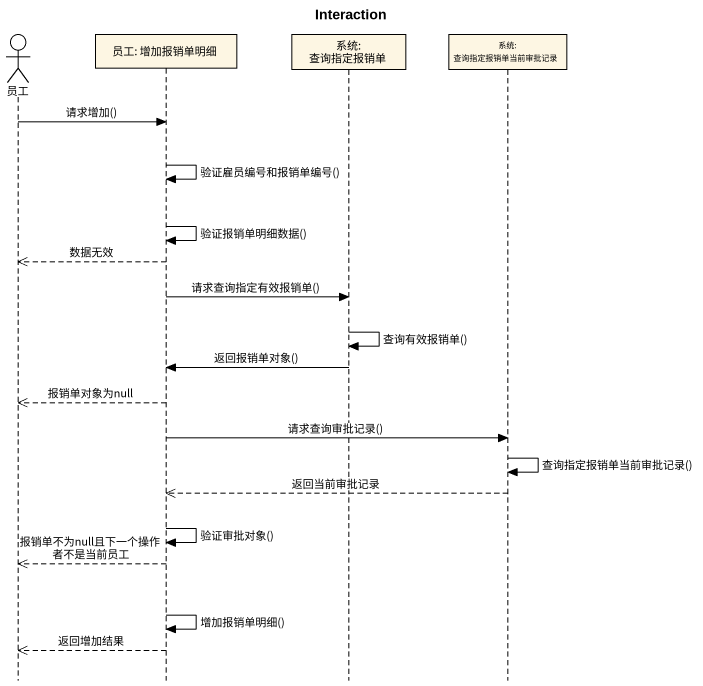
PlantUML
@startuml
title Interaction
hide footbox
actor 员工
participant "员工: 增加报销单明细" as 员工_增加报销单明细
participant "系统: 查询指定报销单" as 系统_查询指定报销单
participant "系统: 查询指定报销单当前审批记录" as 系统_查询指定报销单当前审批记录

员工 -> 员工_增加报销单明细 : 请求增加()
员工_增加报销单明细 -> 员工_增加报销单明细 : 验证雇员编号和报销单编号()
员工_增加报销单明细 -> 员工_增加报销单明细 : 验证报销单明细数据()
员工_增加报销单明细 -->> 员工 : 数据无效
员工_增加报销单明细 -> 系统_查询指定报销单 : 请求查询指定有效报销单()
系统_查询指定报销单 -> 系统_查询指定报销单 : 查询有效报销单()
系统_查询指定报销单 -> 员工_增加报销单明细 : 返回报销单对象()
员工_增加报销单明细 -->> 员工 : 报销单对象为null
员工_增加报销单明细 -> 系统_查询指定报销单当前审批记录 : 请求查询审批记录()
系统_查询指定报销单当前审批记录 -> 系统_查询指定报销单当前审批记录 : 查询指定报销单当前审批记录()
系统_查询指定报销单当前审批记录 -->> 员工_增加报销单明细 : 返回当前审批记录
员工_增加报销单明细 -> 员工_增加报销单明细 : 验证审批对象()
员工_增加报销单明细 -->> 员工 : 报销单不为null且下一个操作者不是当前员工
员工_增加报销单明细 -> 员工_增加报销单明细 : 增加报销单明细()
员工_增加报销单明细 -->> 员工 : 返回增加结果
@enduml
